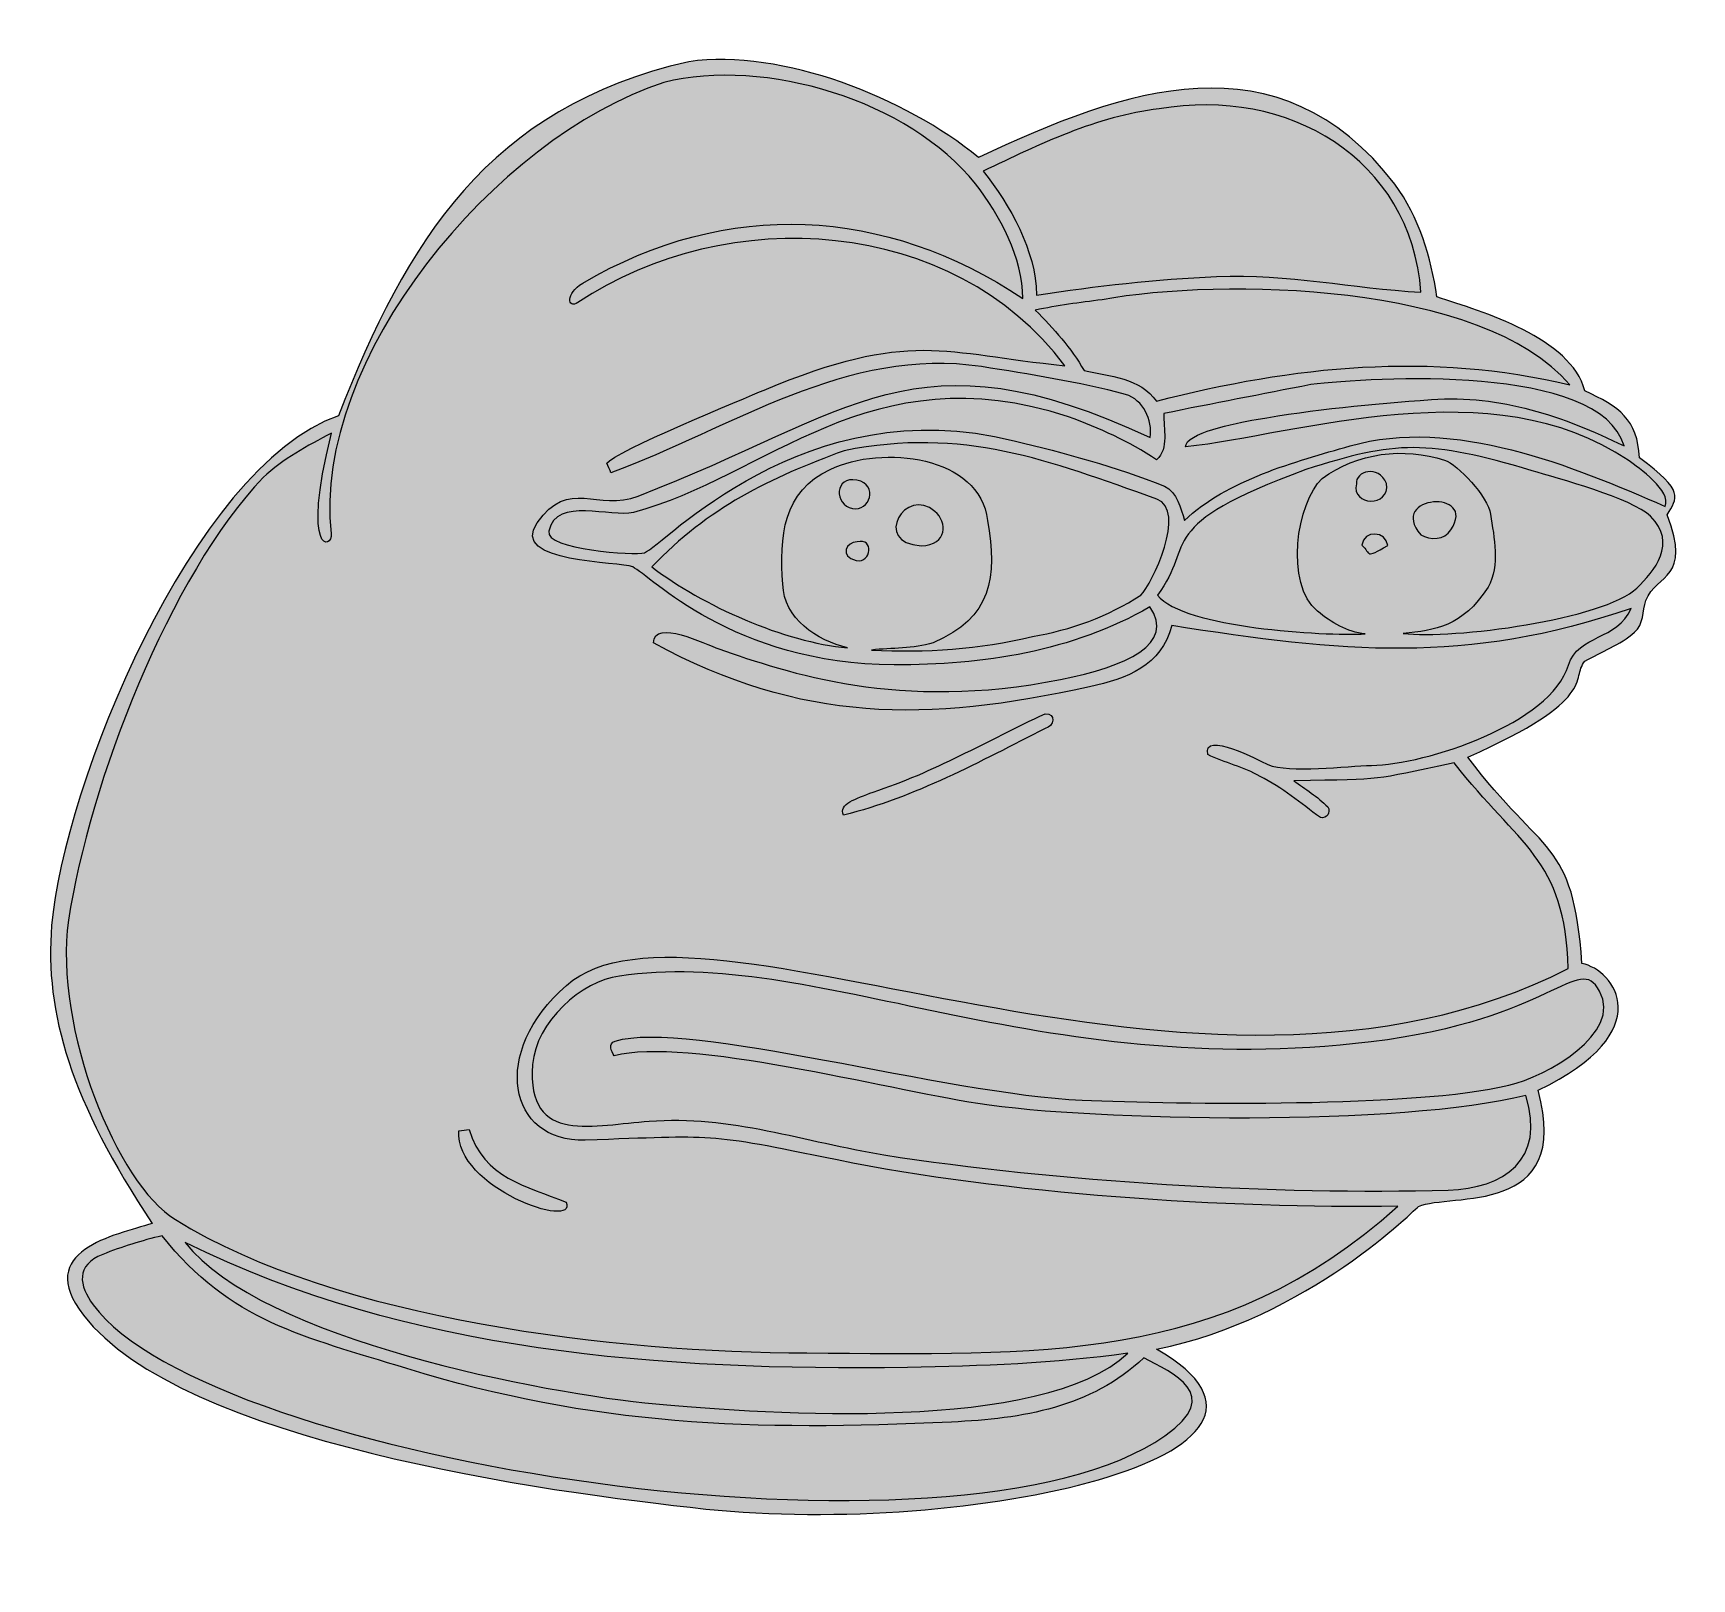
# Model space of a CAD drawing. Header units: millimetres. Extents: x 1626 to 1822, y -370 to -284.
# Drawn here: x 1729.4 to 1822.3, y -370.3 to -283.8 of the extents above; entities that cross this region are included whole.
import ezdxf

# ---------------------------------------------------------------- set-up
doc = ezdxf.new("R2010")
doc.units = ezdxf.units.MM
doc.header["$MEASUREMENT"] = 0
doc.layers.add('layer 1', color=7, linetype='Continuous')

msp = doc.modelspace()

# ---------------------------------------------------------------- hatches: boundary and pattern name
at = {"layer": 'layer 1', "true_color": 0x2b2a29}
h = msp.add_hatch(color=250, dxfattribs=at)
edge = h.paths.add_edge_path()
edge.add_spline(control_points=[(1766.1074, -285.3997), (1771.367, -284.6766), (1778.2427, -287.4023), (1782.3261, -290.7636), (1790.4695, -286.9199), (1799.133, -283.8034), (1805.6353, -292.2583), (1806.9947, -294.09), (1807.6529, -296.3331), (1807.9857, -298.5647), (1810.5527, -299.4035), (1815.4938, -300.8459), (1816.2625, -303.8237), (1818.185, -304.7046), (1819.2187, -305.4158), (1819.3234, -307.5691), (1821.8832, -309.4491), (1821.4494, -309.7965), (1820.8725, -310.7525), (1822.254, -314.3921), (1820.3305, -314.0134), (1819.6711, -315.5545), (1819.5116, -316.1562), (1819.5453, -316.8779), (1819.0545, -317.3349), (1818.2308, -318.0437), (1817.1967, -318.4216), (1816.266, -318.9537), (1815.4371, -319.9607), (1817.1084, -321.0471), (1809.7117, -324.3202), (1813.9689, -329.9724), (1815.5976, -328.8197), (1816.1062, -335.8741), (1817.9052, -336.2203), (1820.5371, -339.6468), (1813.6487, -342.9681), (1815.5954, -350.1061), (1808.7326, -348.6891), (1806.9513, -349.4661), (1806.9437, -349.4696), (1800.7104, -355.7989), (1792.2989, -357.4533), (1802.7092, -363.4936), (1781.6186, -367.9375), (1767.072, -366.4032), (1758.0714, -365.454), (1737.6988, -362.6367), (1732.2224, -355.5524), (1729.4134, -351.9189), (1733.9702, -351.0967), (1736.0745, -350.4194), (1731.5378, -343.5955), (1730.0482, -338.6543), (1730.4473, -333.7376), (1731.0706, -326.0658), (1738.289, -308.1085), (1746.5004, -305.2114), (1750.3228, -295.4309), (1754.8731, -287.9702), (1766.1074, -285.3997)], knot_values=[0, 0, 0, 0, 0.05, 0.05, 0.05, 0.1, 0.1, 0.1, 0.15, 0.15, 0.15, 0.2, 0.2, 0.2, 0.25, 0.25, 0.25, 0.3, 0.3, 0.3, 0.35, 0.35, 0.35, 0.4, 0.4, 0.4, 0.45, 0.45, 0.45, 0.5, 0.5, 0.5, 0.55, 0.55, 0.55, 0.6, 0.6, 0.6, 0.65, 0.65, 0.65, 0.7, 0.7, 0.7, 0.75, 0.75, 0.75, 0.8, 0.8, 0.8, 0.85, 0.85, 0.85, 0.9, 0.9, 0.9, 0.95, 0.95, 0.95, 1, 1, 1, 1], degree=3, periodic=1)
at = {"layer": 'layer 1', "true_color": 0xfefefe}
h = msp.add_hatch(color=7, dxfattribs=at)
edge = h.paths.add_edge_path()
edge.add_spline(control_points=[(1764.7067, -286.5636), (1770.3856, -285.1437), (1778.4211, -287.567), (1782.1589, -292.2435), (1783.5328, -293.9625), (1784.8013, -296.399), (1784.8042, -298.6493), (1777.0847, -293.5108), (1768.262, -293.0331), (1760.1734, -297.794), (1759.1911, -298.3718), (1759.3141, -299.2653), (1759.9045, -298.8732), (1768.2885, -293.3031), (1780.8925, -294.0504), (1787.1641, -302.4155), (1780.322, -301.7263), (1778.5471, -300.353), (1770.3246, -303.777), (1769.3127, -304.198), (1761.8615, -307.2713), (1761.531, -307.8701), (1761.5875, -308.0036), (1761.6966, -308.2685), (1761.7528, -308.4023), (1768.4461, -305.9412), (1775.0012, -301.3179), (1782.4937, -302.468), (1785.1989, -302.8967), (1787.9124, -303.32), (1790.5635, -304.0211), (1791.5579, -304.3351), (1792.0675, -305.439), (1791.9417, -306.4297), (1778.7286, -300.2781), (1775.3016, -305.0905), (1763.2834, -309.7107), (1760.9842, -310.5948), (1759.402, -308.6573), (1757.6276, -311.1999), (1756.0151, -313.5103), (1762.297, -313.3517), (1762.9711, -313.6783), (1763.9833, -314.168), (1768.5378, -319.123), (1777.6124, -319.1549), (1782.572, -319.1724), (1787.5777, -318.4186), (1791.9209, -315.9136), (1793.3681, -317.9768), (1790.6296, -319.239), (1786.917, -319.9768), (1777.8798, -321.7723), (1771.6488, -319.6028), (1767.7874, -318.2592), (1767.0147, -317.9903), (1764.1811, -316.5639), (1764.1277, -317.9292), (1772.4331, -322.4311), (1779.4001, -322.4002), (1788.531, -320.3866), (1790.6523, -319.9186), (1792.5693, -319.2201), (1793.1488, -316.9571), (1802.5781, -318.4509), (1809.6556, -319.1819), (1818.8514, -315.9982), (1818.0892, -317.8025), (1815.876, -317.4516), (1815.354, -319.1662), (1814.352, -322.4578), (1807.3908, -324.7366), (1804.3154, -324.7883), (1802.9829, -324.8104), (1799.6865, -325.2355), (1798.5297, -324.7357), (1798.0733, -324.538), (1794.8287, -322.7852), (1795.1586, -324.1792), (1796.1157, -324.6398), (1797.1706, -324.867), (1798.0956, -325.407), (1799.3236, -326.0064), (1800.3538, -326.9129), (1801.4612, -327.6967), (1801.8164, -327.8043), (1802.078, -327.3983), (1801.873, -327.1064), (1801.3091, -326.537), (1800.6245, -326.1061), (1799.974, -325.6419), (1805.3729, -325.5615), (1804.0706, -325.6441), (1808.9427, -324.6469), (1812.5764, -329.2705), (1815.1571, -329.984), (1815.3353, -336.1503), (1794.6552, -346.7659), (1766.6795, -330.6456), (1759.2597, -337.0963), (1754.9774, -340.8191), (1755.9984, -345.8954), (1760.3161, -345.758), (1767.7478, -345.5222), (1766.8593, -345.3192), (1774.4219, -346.8694), (1783.696, -348.7708), (1796.2902, -349.6083), (1805.7892, -349.4528), (1795.8768, -358.4233), (1785.5937, -357.7091), (1772.7144, -357.6714), (1762.1028, -357.6404), (1746.5102, -355.8506), (1737.372, -350.2089), (1734.1053, -348.1921), (1730.5665, -339.5173), (1731.3873, -333.4523), (1732.5426, -325.8214), (1737.0724, -314.0881), (1742.2889, -308.6767), (1743.3964, -307.6277), (1744.765, -306.8923), (1746.1112, -306.1967), (1744.3795, -313.1232), (1746.1847, -312.6507), (1746.0922, -311.8315), (1744.9963, -302.0947), (1755.2243, -289.6744), (1764.7067, -286.5636)], knot_values=[0, 0, 0, 0, 0.0232558, 0.0232558, 0.0232558, 0.0465116, 0.0465116, 0.0465116, 0.0697674, 0.0697674, 0.0697674, 0.0930233, 0.0930233, 0.0930233, 0.1162791, 0.1162791, 0.1162791, 0.1395349, 0.1395349, 0.1395349, 0.1627907, 0.1627907, 0.1627907, 0.1860465, 0.1860465, 0.1860465, 0.2093023, 0.2093023, 0.2093023, 0.2325581, 0.2325581, 0.2325581, 0.255814, 0.255814, 0.255814, 0.2790698, 0.2790698, 0.2790698, 0.3023256, 0.3023256, 0.3023256, 0.3255814, 0.3255814, 0.3255814, 0.3488372, 0.3488372, 0.3488372, 0.372093, 0.372093, 0.372093, 0.3953488, 0.3953488, 0.3953488, 0.4186047, 0.4186047, 0.4186047, 0.4418605, 0.4418605, 0.4418605, 0.4651163, 0.4651163, 0.4651163, 0.4883721, 0.4883721, 0.4883721, 0.5116279, 0.5116279, 0.5116279, 0.5348837, 0.5348837, 0.5348837, 0.5581395, 0.5581395, 0.5581395, 0.5813953, 0.5813953, 0.5813953, 0.6046512, 0.6046512, 0.6046512, 0.627907, 0.627907, 0.627907, 0.6511628, 0.6511628, 0.6511628, 0.6744186, 0.6744186, 0.6744186, 0.6976744, 0.6976744, 0.6976744, 0.7209302, 0.7209302, 0.7209302, 0.744186, 0.744186, 0.744186, 0.7674419, 0.7674419, 0.7674419, 0.7906977, 0.7906977, 0.7906977, 0.8139535, 0.8139535, 0.8139535, 0.8372093, 0.8372093, 0.8372093, 0.8604651, 0.8604651, 0.8604651, 0.8837209, 0.8837209, 0.8837209, 0.9069767, 0.9069767, 0.9069767, 0.9302326, 0.9302326, 0.9302326, 0.9534884, 0.9534884, 0.9534884, 0.9767442, 0.9767442, 0.9767442, 1, 1, 1, 1], degree=3, periodic=1)
h = msp.add_hatch(color=7, dxfattribs=at)
edge = h.paths.add_edge_path()
edge.add_spline(control_points=[(1792.436, -288.0374), (1799.6255, -286.8013), (1806.5301, -290.7856), (1807.0946, -298.3034), (1803.193, -298.0832), (1799.7127, -297.267), (1795.6535, -297.429), (1792.254, -297.5646), (1788.9288, -297.9541), (1785.5696, -298.4594), (1785.5524, -295.9523), (1784.0818, -293.4373), (1782.5948, -291.5232), (1785.7353, -290.0307), (1788.9392, -288.4473), (1792.436, -288.0374)], knot_values=[0, 0, 0, 0, 0.2, 0.2, 0.2, 0.4, 0.4, 0.4, 0.6, 0.6, 0.6, 0.8, 0.8, 0.8, 1, 1, 1, 1], degree=3, periodic=1)
h = msp.add_hatch(color=7, dxfattribs=at)
edge = h.paths.add_edge_path()
edge.add_spline(control_points=[(1789.2416, -298.7226), (1795.945, -297.5093), (1810.5186, -297.7384), (1815.4256, -303.4817), (1807.6692, -301.6293), (1799.9325, -302.419), (1792.2859, -304.399), (1791.3738, -303.0885), (1789.6609, -303.0058), (1788.2394, -302.6899), (1787.5082, -301.4301), (1786.5419, -300.3266), (1785.5056, -299.3074), (1786.7408, -299.0425), (1787.9913, -298.8847), (1789.2416, -298.7226)], knot_values=[0, 0, 0, 0, 0.2, 0.2, 0.2, 0.4, 0.4, 0.4, 0.6, 0.6, 0.6, 0.8, 0.8, 0.8, 1, 1, 1, 1], degree=3, periodic=1)
h = msp.add_hatch(color=7, dxfattribs=at)
edge = h.paths.add_edge_path()
edge.add_spline(control_points=[(1800.9348, -303.4705), (1804.3344, -303.0529), (1817.1446, -302.2854), (1818.4603, -306.898), (1815.0299, -305.2437), (1811.5788, -304.0323), (1807.6772, -304.309), (1804.3021, -304.5479), (1801.1003, -304.8634), (1797.8618, -305.4278), (1796.6912, -305.6315), (1793.8872, -306.2016), (1793.9216, -306.9579), (1800.2255, -306.2746), (1811.0756, -302.5611), (1818.6894, -307.7035), (1819.2981, -308.1522), (1821.13, -309.4134), (1820.7647, -310.2861), (1815.5506, -308.0205), (1808.9021, -305.2524), (1803.1269, -306.9054), (1800.0494, -307.7865), (1796.2422, -308.7995), (1793.8482, -311.0795), (1793.6603, -310.363), (1793.4327, -309.5301), (1792.7352, -309.1485), (1790.0049, -308.0676), (1787.1678, -307.3023), (1784.3172, -306.6158), (1772.5922, -303.6545), (1764.6789, -312.5127), (1763.6292, -312.8788), (1763.1083, -313.0605), (1758.0504, -312.691), (1758.2706, -311.6793), (1758.6972, -309.7187), (1761.7757, -310.9483), (1763.0126, -310.6262), (1770.4256, -308.6957), (1776.2077, -301.6429), (1787.3689, -305.2699), (1789.0855, -305.9054), (1790.7703, -306.6574), (1792.2949, -307.6761), (1793.0042, -307.0256), (1792.6751, -305.9446), (1792.6919, -305.0945), (1795.4351, -304.5304), (1798.188, -304.0119), (1800.9348, -303.4705)], knot_values=[0, 0, 0, 0, 0.0588235, 0.0588235, 0.0588235, 0.1176471, 0.1176471, 0.1176471, 0.1764706, 0.1764706, 0.1764706, 0.2352941, 0.2352941, 0.2352941, 0.2941176, 0.2941176, 0.2941176, 0.3529412, 0.3529412, 0.3529412, 0.4117647, 0.4117647, 0.4117647, 0.4705882, 0.4705882, 0.4705882, 0.5294118, 0.5294118, 0.5294118, 0.5882353, 0.5882353, 0.5882353, 0.6470588, 0.6470588, 0.6470588, 0.7058824, 0.7058824, 0.7058824, 0.7647059, 0.7647059, 0.7647059, 0.8235294, 0.8235294, 0.8235294, 0.8823529, 0.8823529, 0.8823529, 0.9411765, 0.9411765, 0.9411765, 1, 1, 1, 1], degree=3, periodic=1)
h = msp.add_hatch(color=7, dxfattribs=at)
edge = h.paths.add_edge_path()
edge.add_spline(control_points=[(1774.8117, -307.1736), (1781.4425, -305.8321), (1786.2556, -307.7179), (1792.3064, -309.8799), (1794.0111, -310.489), (1792.0316, -314.6757), (1791.4152, -315.2481), (1789.5931, -316.4495), (1787.4893, -317.2071), (1785.3421, -317.5742), (1782.4014, -318.2826), (1779.3535, -318.4932), (1776.3377, -318.3276), (1777.4848, -318.1904), (1778.6746, -318.2826), (1779.7878, -317.92), (1783.0876, -316.5192), (1783.3973, -314.2481), (1782.8265, -311.0795), (1782.4209, -307.4493), (1776.9182, -306.8247), (1774.0249, -308.2196), (1771.3908, -309.4134), (1771.1629, -312.0118), (1771.3777, -314.6502), (1771.4095, -316.562), (1773.3088, -317.807), (1774.9895, -318.2), (1771.4883, -317.9067), (1766.8537, -315.8314), (1764.0409, -313.6721), (1767.1744, -310.3743), (1770.6646, -308.6856), (1774.8117, -307.1736)], knot_values=[0, 0, 0, 0, 0.0909091, 0.0909091, 0.0909091, 0.1818182, 0.1818182, 0.1818182, 0.2727273, 0.2727273, 0.2727273, 0.3636364, 0.3636364, 0.3636364, 0.4545455, 0.4545455, 0.4545455, 0.5454545, 0.5454545, 0.5454545, 0.6363636, 0.6363636, 0.6363636, 0.7272727, 0.7272727, 0.7272727, 0.8181818, 0.8181818, 0.8181818, 0.9090909, 0.9090909, 0.9090909, 1, 1, 1, 1], degree=3, periodic=1)
h = msp.add_hatch(color=7, dxfattribs=at)
edge = h.paths.add_edge_path()
edge.add_spline(control_points=[(1800.6544, -308.2264), (1805.6478, -306.6133), (1807.5043, -306.5494), (1813.3103, -308.2912), (1814.7175, -308.713), (1818.9013, -309.829), (1819.9437, -310.8445), (1821.4775, -312.3389), (1820.1448, -313.9174), (1819.1749, -314.8589), (1817.3559, -316.6232), (1808.8332, -317.7372), (1806.096, -317.3991), (1807.8984, -317.2192), (1809.3855, -317.0447), (1810.8567, -314.8153), (1811.5278, -313.5559), (1811.1876, -312.0669), (1810.9826, -310.726), (1810.8618, -309.761), (1809.1463, -307.9256), (1808.4124, -307.7065), (1806.1467, -306.9579), (1803.49, -307.276), (1801.5703, -308.7328), (1800.1339, -310.0348), (1799.4454, -314.6566), (1801.3072, -316.1581), (1802.0761, -316.7788), (1802.9652, -317.3368), (1803.9733, -317.4255), (1801.6392, -317.5451), (1793.8302, -317.095), (1792.3462, -315.263), (1794.5351, -312.3036), (1792.0124, -311.422), (1800.6544, -308.2264)], knot_values=[0, 0, 0, 0, 0.0833333, 0.0833333, 0.0833333, 0.1666667, 0.1666667, 0.1666667, 0.25, 0.25, 0.25, 0.3333333, 0.3333333, 0.3333333, 0.4166667, 0.4166667, 0.4166667, 0.5, 0.5, 0.5, 0.5833333, 0.5833333, 0.5833333, 0.6666667, 0.6666667, 0.6666667, 0.75, 0.75, 0.75, 0.8333333, 0.8333333, 0.8333333, 0.9166667, 0.9166667, 0.9166667, 1, 1, 1, 1], degree=3, periodic=1)
h = msp.add_hatch(color=7, dxfattribs=at)
edge = h.paths.add_edge_path()
edge.add_spline(control_points=[(1803.4769, -309.0208), (1803.4136, -308.3355), (1804.7048, -307.9119), (1805.1633, -309.0153), (1805.367, -310.3569), (1803.1869, -310.2745), (1803.4769, -309.0208)], knot_values=[0, 0, 0, 0, 0.5, 0.5, 0.5, 1, 1, 1, 1], degree=3, periodic=1)
h = msp.add_hatch(color=7, dxfattribs=at)
edge = h.paths.add_edge_path()
edge.add_spline(control_points=[(1775.5211, -308.8224), (1776.7708, -309.0849), (1776.2332, -310.5972), (1775.2787, -310.4074), (1774.2252, -310.1981), (1774.2718, -308.5604), (1775.5211, -308.8224)], knot_values=[0, 0, 0, 0, 0.5, 0.5, 0.5, 1, 1, 1, 1], degree=3, periodic=1)
h = msp.add_hatch(color=7, dxfattribs=at)
edge = h.paths.add_edge_path()
edge.add_spline(control_points=[(1779.1205, -312.4937), (1776.3364, -312.3329), (1778.2465, -309.1386), (1779.8895, -310.5693), (1780.5956, -311.1837), (1780.6077, -312.436), (1779.1205, -312.4937)], knot_values=[0, 0, 0, 0, 0.5, 0.5, 0.5, 1, 1, 1, 1], degree=3, periodic=1)
h = msp.add_hatch(color=7, dxfattribs=at)
edge = h.paths.add_edge_path()
edge.add_spline(control_points=[(1808.7659, -311.6022), (1808.4353, -312.185), (1807.5965, -312.1816), (1807.0791, -311.8769), (1805.1812, -309.6495), (1810.2992, -309.3021), (1808.7659, -311.6022)], knot_values=[0, 0, 0, 0, 0.5, 0.5, 0.5, 1, 1, 1, 1], degree=3, periodic=1)
h = msp.add_hatch(color=7, dxfattribs=at)
edge = h.paths.add_edge_path()
edge.add_spline(control_points=[(1803.7795, -312.4521), (1803.8793, -311.6005), (1805.1597, -311.6529), (1805.2293, -312.486), (1803.9226, -313.2195), (1804.3179, -312.9611), (1803.7795, -312.4521)], knot_values=[0, 0, 0, 0, 0.5, 0.5, 0.5, 1, 1, 1, 1], degree=3, periodic=1)
h = msp.add_hatch(color=7, dxfattribs=at)
edge = h.paths.add_edge_path()
edge.add_spline(control_points=[(1775.527, -312.2771), (1776.4967, -312.0052), (1776.3394, -313.4877), (1775.4877, -313.3163), (1774.4995, -313.1172), (1774.9538, -312.2381), (1775.527, -312.2771)], knot_values=[0, 0, 0, 0, 0.5, 0.5, 0.5, 1, 1, 1, 1], degree=3, periodic=1)
h = msp.add_hatch(color=7, dxfattribs=at)
edge = h.paths.add_edge_path()
edge.add_spline(control_points=[(1776.4243, -326.2737), (1775.4788, -326.6638), (1774.4744, -326.9309), (1774.764, -327.5673), (1778.7724, -326.5877), (1782.4053, -324.5607), (1786.0622, -322.7202), (1786.5547, -322.6185), (1786.6808, -321.8589), (1786.0584, -321.8926), (1782.8622, -323.3762), (1779.7972, -325.1943), (1776.4243, -326.2737)], knot_values=[0, 0, 0, 0, 0.25, 0.25, 0.25, 0.5, 0.5, 0.5, 0.75, 0.75, 0.75, 1, 1, 1, 1], degree=3, periodic=1)
h = msp.add_hatch(color=7, dxfattribs=at)
edge = h.paths.add_edge_path()
edge.add_spline(control_points=[(1762.2247, -336.5788), (1773.0527, -334.9334), (1785.7009, -342.5117), (1804.2966, -340.2587), (1814.476, -339.0252), (1815.8963, -335.2325), (1817.0896, -337.412), (1818.3973, -339.8), (1814.1024, -342.1867), (1812.0055, -342.688), (1806.7494, -343.9446), (1793.5688, -343.7481), (1788.121, -343.5189), (1780.4971, -343.1984), (1766.0374, -338.9704), (1761.9937, -340.2152), (1761.5721, -340.3545), (1761.7736, -340.7851), (1761.9426, -341.0445), (1765.9566, -339.9588), (1777.0903, -342.9062), (1782.283, -343.7107), (1788.838, -344.7265), (1806.0784, -345.0027), (1812.9587, -343.2577), (1814.1127, -346.8859), (1811.6993, -348.4593), (1808.621, -348.5505), (1799.0409, -348.8338), (1786.6555, -348.0769), (1777.0315, -346.5835), (1772.6675, -345.8695), (1768.3693, -344.3198), (1763.8886, -344.7016), (1760.913, -344.8629), (1757.0079, -346.1326), (1757.37, -341.5315), (1757.5582, -339.139), (1760.109, -336.8377), (1762.2247, -336.5788)], knot_values=[0, 0, 0, 0, 0.0769231, 0.0769231, 0.0769231, 0.1538462, 0.1538462, 0.1538462, 0.2307692, 0.2307692, 0.2307692, 0.3076923, 0.3076923, 0.3076923, 0.3846154, 0.3846154, 0.3846154, 0.4615385, 0.4615385, 0.4615385, 0.5384615, 0.5384615, 0.5384615, 0.6153846, 0.6153846, 0.6153846, 0.6923077, 0.6923077, 0.6923077, 0.7692308, 0.7692308, 0.7692308, 0.8461538, 0.8461538, 0.8461538, 0.9230769, 0.9230769, 0.9230769, 1, 1, 1, 1], degree=3, periodic=1)
h = msp.add_hatch(color=7, dxfattribs=at)
edge = h.paths.add_edge_path()
edge.add_spline(control_points=[(1753.2355, -345.2282), (1753.0136, -348.4385), (1759.9279, -350.8371), (1759.2504, -349.2291), (1756.9955, -348.3287), (1754.6304, -347.8838), (1753.8222, -345.1697), (1753.6263, -345.1887), (1753.431, -345.2091), (1753.2355, -345.2282)], knot_values=[0, 0, 0, 0, 0.3333333, 0.3333333, 0.3333333, 0.6666667, 0.6666667, 0.6666667, 1, 1, 1, 1], degree=3, periodic=1)
h = msp.add_hatch(color=7, dxfattribs=at)
edge = h.paths.add_edge_path()
edge.add_spline(control_points=[(1733.3033, -352.1605), (1734.3786, -351.7204), (1735.4976, -351.3839), (1736.6275, -351.1111), (1740.4343, -355.9089), (1744.53, -356.7558), (1750.3212, -358.5401), (1760.7801, -361.7626), (1769.7257, -362.0652), (1780.8126, -361.5356), (1784.8285, -361.3436), (1788.5904, -360.7437), (1791.5807, -357.9401), (1793.1589, -358.7924), (1796.0985, -359.9684), (1792.7539, -362.31), (1781.3264, -370.3107), (1739.2413, -363.7864), (1732.7691, -354.9788), (1731.9778, -353.9023), (1731.7779, -352.7496), (1733.3033, -352.1605)], knot_values=[0, 0, 0, 0, 0.1428571, 0.1428571, 0.1428571, 0.2857143, 0.2857143, 0.2857143, 0.4285714, 0.4285714, 0.4285714, 0.5714286, 0.5714286, 0.5714286, 0.7142857, 0.7142857, 0.7142857, 0.8571429, 0.8571429, 0.8571429, 1, 1, 1, 1], degree=3, periodic=1)
h = msp.add_hatch(color=7, dxfattribs=at)
edge = h.paths.add_edge_path()
edge.add_spline(control_points=[(1737.9284, -351.4855), (1750.3914, -357.6699), (1764.6681, -358.6796), (1778.3516, -358.4818), (1782.4673, -358.4049), (1786.598, -358.262), (1790.6785, -357.6864), (1785.9492, -362.1404), (1770.6007, -361.1031), (1764.2574, -360.5218), (1758.1043, -359.958), (1742.1058, -356.9213), (1737.9284, -351.4855)], knot_values=[0, 0, 0, 0, 0.25, 0.25, 0.25, 0.5, 0.5, 0.5, 0.75, 0.75, 0.75, 1, 1, 1, 1], degree=3, periodic=1)

# ---------------------------------------------------------------- linework, layer by layer
at = {"layer": 'layer 1', "color": 250}
msp.add_open_spline([(1766.1074, -285.3997), (1771.367, -284.6766), (1778.2427, -287.4023), (1782.3261, -290.7636), (1790.4695, -286.9199), (1799.133, -283.8034), (1805.6353, -292.2583), (1806.9947, -294.09), (1807.6529, -296.3331), (1807.9857, -298.5647), (1810.5527, -299.4035), (1815.4938, -300.8459), (1816.2625, -303.8237), (1818.185, -304.7046), (1819.2187, -305.4158), (1819.3234, -307.5691), (1821.8832, -309.4491), (1821.4494, -309.7965), (1820.8725, -310.7525), (1822.254, -314.3921), (1820.3305, -314.0134), (1819.6711, -315.5545), (1819.5116, -316.1562), (1819.5453, -316.8779), (1819.0545, -317.3349), (1818.2308, -318.0437), (1817.1967, -318.4216), (1816.266, -318.9537), (1815.4371, -319.9607), (1817.1084, -321.0471), (1809.7117, -324.3202), (1813.9689, -329.9724), (1815.5976, -328.8197), (1816.1062, -335.8741), (1817.9052, -336.2203), (1820.5371, -339.6468), (1813.6487, -342.9681), (1815.5954, -350.1061), (1808.7326, -348.6891), (1806.9513, -349.4661), (1806.9437, -349.4696), (1800.7104, -355.7989), (1792.2989, -357.4533), (1802.7092, -363.4936), (1781.6186, -367.9375), (1767.072, -366.4032), (1758.0714, -365.454), (1737.6988, -362.6367), (1732.2224, -355.5524), (1729.4134, -351.9189), (1733.9702, -351.0967), (1736.0745, -350.4194), (1731.5378, -343.5955), (1730.0482, -338.6543), (1730.4473, -333.7376), (1731.0706, -326.0658), (1738.289, -308.1085), (1746.5004, -305.2114), (1750.3228, -295.4309), (1754.8731, -287.9702), (1766.1074, -285.3997)], degree=3, knots=[0, 0, 0, 0, 0.05, 0.05, 0.05, 0.1, 0.1, 0.1, 0.15, 0.15, 0.15, 0.2, 0.2, 0.2, 0.25, 0.25, 0.25, 0.3, 0.3, 0.3, 0.35, 0.35, 0.35, 0.4, 0.4, 0.4, 0.45, 0.45, 0.45, 0.5, 0.5, 0.5, 0.55, 0.55, 0.55, 0.6, 0.6, 0.6, 0.65, 0.65, 0.65, 0.7, 0.7, 0.7, 0.75, 0.75, 0.75, 0.8, 0.8, 0.8, 0.85, 0.85, 0.85, 0.9, 0.9, 0.9, 0.95, 0.95, 0.95, 1, 1, 1, 1], dxfattribs=at)
at = {"layer": 'layer 1', "color": 7}
for points, knots in [([(1764.7067, -286.5636), (1770.3856, -285.1437), (1778.4211, -287.567), (1782.1589, -292.2435), (1783.5328, -293.9625), (1784.8013, -296.399), (1784.8042, -298.6493), (1777.0847, -293.5108), (1768.262, -293.0331), (1760.1734, -297.794), (1759.1911, -298.3718), (1759.3141, -299.2653), (1759.9045, -298.8732), (1768.2885, -293.3031), (1780.8925, -294.0504), (1787.1641, -302.4155), (1780.322, -301.7263), (1778.5471, -300.353), (1770.3246, -303.777), (1769.3127, -304.198), (1761.8615, -307.2713), (1761.531, -307.8701), (1761.5875, -308.0036), (1761.6966, -308.2685), (1761.7528, -308.4023), (1768.4461, -305.9412), (1775.0012, -301.3179), (1782.4937, -302.468), (1785.1989, -302.8967), (1787.9124, -303.32), (1790.5635, -304.0211), (1791.5579, -304.3351), (1792.0675, -305.439), (1791.9417, -306.4297), (1778.7286, -300.2781), (1775.3016, -305.0905), (1763.2834, -309.7107), (1760.9842, -310.5948), (1759.402, -308.6573), (1757.6276, -311.1999), (1756.0151, -313.5103), (1762.297, -313.3517), (1762.9711, -313.6783), (1763.9833, -314.168), (1768.5378, -319.123), (1777.6124, -319.1549), (1782.572, -319.1724), (1787.5777, -318.4186), (1791.9209, -315.9136), (1793.3681, -317.9768), (1790.6296, -319.239), (1786.917, -319.9768), (1777.8798, -321.7723), (1771.6488, -319.6028), (1767.7874, -318.2592), (1767.0147, -317.9903), (1764.1811, -316.5639), (1764.1277, -317.9292), (1772.4331, -322.4311), (1779.4001, -322.4002), (1788.531, -320.3866), (1790.6523, -319.9186), (1792.5693, -319.2201), (1793.1488, -316.9571), (1802.5781, -318.4509), (1809.6556, -319.1819), (1818.8514, -315.9982), (1818.0892, -317.8025), (1815.876, -317.4516), (1815.354, -319.1662), (1814.352, -322.4578), (1807.3908, -324.7366), (1804.3154, -324.7883), (1802.9829, -324.8104), (1799.6865, -325.2355), (1798.5297, -324.7357), (1798.0733, -324.538), (1794.8287, -322.7852), (1795.1586, -324.1792), (1796.1157, -324.6398), (1797.1706, -324.867), (1798.0956, -325.407), (1799.3236, -326.0064), (1800.3538, -326.9129), (1801.4612, -327.6967), (1801.8164, -327.8043), (1802.078, -327.3983), (1801.873, -327.1064), (1801.3091, -326.537), (1800.6245, -326.1061), (1799.974, -325.6419), (1805.3729, -325.5615), (1804.0706, -325.6441), (1808.9427, -324.6469), (1812.5764, -329.2705), (1815.1571, -329.984), (1815.3353, -336.1503), (1794.6552, -346.7659), (1766.6795, -330.6456), (1759.2597, -337.0963), (1754.9774, -340.8191), (1755.9984, -345.8954), (1760.3161, -345.758), (1767.7478, -345.5222), (1766.8593, -345.3192), (1774.4219, -346.8694), (1783.696, -348.7708), (1796.2902, -349.6083), (1805.7892, -349.4528), (1795.8768, -358.4233), (1785.5937, -357.7091), (1772.7144, -357.6714), (1762.1028, -357.6404), (1746.5102, -355.8506), (1737.372, -350.2089), (1734.1053, -348.1921), (1730.5665, -339.5173), (1731.3873, -333.4523), (1732.5426, -325.8214), (1737.0724, -314.0881), (1742.2889, -308.6767), (1743.3964, -307.6277), (1744.765, -306.8923), (1746.1112, -306.1967), (1744.3795, -313.1232), (1746.1847, -312.6507), (1746.0922, -311.8315), (1744.9963, -302.0947), (1755.2243, -289.6744), (1764.7067, -286.5636)], [0, 0, 0, 0, 0.0232558, 0.0232558, 0.0232558, 0.0465116, 0.0465116, 0.0465116, 0.0697674, 0.0697674, 0.0697674, 0.0930233, 0.0930233, 0.0930233, 0.1162791, 0.1162791, 0.1162791, 0.1395349, 0.1395349, 0.1395349, 0.1627907, 0.1627907, 0.1627907, 0.1860465, 0.1860465, 0.1860465, 0.2093023, 0.2093023, 0.2093023, 0.2325581, 0.2325581, 0.2325581, 0.255814, 0.255814, 0.255814, 0.2790698, 0.2790698, 0.2790698, 0.3023256, 0.3023256, 0.3023256, 0.3255814, 0.3255814, 0.3255814, 0.3488372, 0.3488372, 0.3488372, 0.372093, 0.372093, 0.372093, 0.3953488, 0.3953488, 0.3953488, 0.4186047, 0.4186047, 0.4186047, 0.4418605, 0.4418605, 0.4418605, 0.4651163, 0.4651163, 0.4651163, 0.4883721, 0.4883721, 0.4883721, 0.5116279, 0.5116279, 0.5116279, 0.5348837, 0.5348837, 0.5348837, 0.5581395, 0.5581395, 0.5581395, 0.5813953, 0.5813953, 0.5813953, 0.6046512, 0.6046512, 0.6046512, 0.627907, 0.627907, 0.627907, 0.6511628, 0.6511628, 0.6511628, 0.6744186, 0.6744186, 0.6744186, 0.6976744, 0.6976744, 0.6976744, 0.7209302, 0.7209302, 0.7209302, 0.744186, 0.744186, 0.744186, 0.7674419, 0.7674419, 0.7674419, 0.7906977, 0.7906977, 0.7906977, 0.8139535, 0.8139535, 0.8139535, 0.8372093, 0.8372093, 0.8372093, 0.8604651, 0.8604651, 0.8604651, 0.8837209, 0.8837209, 0.8837209, 0.9069767, 0.9069767, 0.9069767, 0.9302326, 0.9302326, 0.9302326, 0.9534884, 0.9534884, 0.9534884, 0.9767442, 0.9767442, 0.9767442, 1, 1, 1, 1]), ([(1792.436, -288.0374), (1799.6255, -286.8013), (1806.5301, -290.7856), (1807.0946, -298.3034), (1803.193, -298.0832), (1799.7127, -297.267), (1795.6535, -297.429), (1792.254, -297.5646), (1788.9288, -297.9541), (1785.5696, -298.4594), (1785.5524, -295.9523), (1784.0818, -293.4373), (1782.5948, -291.5232), (1785.7353, -290.0307), (1788.9392, -288.4473), (1792.436, -288.0374)], [0, 0, 0, 0, 0.2, 0.2, 0.2, 0.4, 0.4, 0.4, 0.6, 0.6, 0.6, 0.8, 0.8, 0.8, 1, 1, 1, 1]), ([(1789.2416, -298.7226), (1795.945, -297.5093), (1810.5186, -297.7384), (1815.4256, -303.4817), (1807.6692, -301.6293), (1799.9325, -302.419), (1792.2859, -304.399), (1791.3738, -303.0885), (1789.6609, -303.0058), (1788.2394, -302.6899), (1787.5082, -301.4301), (1786.5419, -300.3266), (1785.5056, -299.3074), (1786.7408, -299.0425), (1787.9913, -298.8847), (1789.2416, -298.7226)], [0, 0, 0, 0, 0.2, 0.2, 0.2, 0.4, 0.4, 0.4, 0.6, 0.6, 0.6, 0.8, 0.8, 0.8, 1, 1, 1, 1]), ([(1800.9348, -303.4705), (1804.3344, -303.0529), (1817.1446, -302.2854), (1818.4603, -306.898), (1815.0299, -305.2437), (1811.5788, -304.0323), (1807.6772, -304.309), (1804.3021, -304.5479), (1801.1003, -304.8634), (1797.8618, -305.4278), (1796.6912, -305.6315), (1793.8872, -306.2016), (1793.9216, -306.9579), (1800.2255, -306.2746), (1811.0756, -302.5611), (1818.6894, -307.7035), (1819.2981, -308.1522), (1821.13, -309.4134), (1820.7647, -310.2861), (1815.5506, -308.0205), (1808.9021, -305.2524), (1803.1269, -306.9054), (1800.0494, -307.7865), (1796.2422, -308.7995), (1793.8482, -311.0795), (1793.6603, -310.363), (1793.4327, -309.5301), (1792.7352, -309.1485), (1790.0049, -308.0676), (1787.1678, -307.3023), (1784.3172, -306.6158), (1772.5922, -303.6545), (1764.6789, -312.5127), (1763.6292, -312.8788), (1763.1083, -313.0605), (1758.0504, -312.691), (1758.2706, -311.6793), (1758.6972, -309.7187), (1761.7757, -310.9483), (1763.0126, -310.6262), (1770.4256, -308.6957), (1776.2077, -301.6429), (1787.3689, -305.2699), (1789.0855, -305.9054), (1790.7703, -306.6574), (1792.2949, -307.6761), (1793.0042, -307.0256), (1792.6751, -305.9446), (1792.6919, -305.0945), (1795.4351, -304.5304), (1798.188, -304.0119), (1800.9348, -303.4705)], [0, 0, 0, 0, 0.0588235, 0.0588235, 0.0588235, 0.1176471, 0.1176471, 0.1176471, 0.1764706, 0.1764706, 0.1764706, 0.2352941, 0.2352941, 0.2352941, 0.2941176, 0.2941176, 0.2941176, 0.3529412, 0.3529412, 0.3529412, 0.4117647, 0.4117647, 0.4117647, 0.4705882, 0.4705882, 0.4705882, 0.5294118, 0.5294118, 0.5294118, 0.5882353, 0.5882353, 0.5882353, 0.6470588, 0.6470588, 0.6470588, 0.7058824, 0.7058824, 0.7058824, 0.7647059, 0.7647059, 0.7647059, 0.8235294, 0.8235294, 0.8235294, 0.8823529, 0.8823529, 0.8823529, 0.9411765, 0.9411765, 0.9411765, 1, 1, 1, 1]), ([(1774.8117, -307.1736), (1781.4425, -305.8321), (1786.2556, -307.7179), (1792.3064, -309.8799), (1794.0111, -310.489), (1792.0316, -314.6757), (1791.4152, -315.2481), (1789.5931, -316.4495), (1787.4893, -317.2071), (1785.3421, -317.5742), (1782.4014, -318.2826), (1779.3535, -318.4932), (1776.3377, -318.3276), (1777.4848, -318.1904), (1778.6746, -318.2826), (1779.7878, -317.92), (1783.0876, -316.5192), (1783.3973, -314.2481), (1782.8265, -311.0795), (1782.4209, -307.4493), (1776.9182, -306.8247), (1774.0249, -308.2196), (1771.3908, -309.4134), (1771.1629, -312.0118), (1771.3777, -314.6502), (1771.4095, -316.562), (1773.3088, -317.807), (1774.9895, -318.2), (1771.4883, -317.9067), (1766.8537, -315.8314), (1764.0409, -313.6721), (1767.1744, -310.3743), (1770.6646, -308.6856), (1774.8117, -307.1736)], [0, 0, 0, 0, 0.0909091, 0.0909091, 0.0909091, 0.1818182, 0.1818182, 0.1818182, 0.2727273, 0.2727273, 0.2727273, 0.3636364, 0.3636364, 0.3636364, 0.4545455, 0.4545455, 0.4545455, 0.5454545, 0.5454545, 0.5454545, 0.6363636, 0.6363636, 0.6363636, 0.7272727, 0.7272727, 0.7272727, 0.8181818, 0.8181818, 0.8181818, 0.9090909, 0.9090909, 0.9090909, 1, 1, 1, 1]), ([(1800.6544, -308.2264), (1805.6478, -306.6133), (1807.5043, -306.5494), (1813.3103, -308.2912), (1814.7175, -308.713), (1818.9013, -309.829), (1819.9437, -310.8445), (1821.4775, -312.3389), (1820.1448, -313.9174), (1819.1749, -314.8589), (1817.3559, -316.6232), (1808.8332, -317.7372), (1806.096, -317.3991), (1807.8984, -317.2192), (1809.3855, -317.0447), (1810.8567, -314.8153), (1811.5278, -313.5559), (1811.1876, -312.0669), (1810.9826, -310.726), (1810.8618, -309.761), (1809.1463, -307.9256), (1808.4124, -307.7065), (1806.1467, -306.9579), (1803.49, -307.276), (1801.5703, -308.7328), (1800.1339, -310.0348), (1799.4454, -314.6566), (1801.3072, -316.1581), (1802.0761, -316.7788), (1802.9652, -317.3368), (1803.9733, -317.4255), (1801.6392, -317.5451), (1793.8302, -317.095), (1792.3462, -315.263), (1794.5351, -312.3036), (1792.0124, -311.422), (1800.6544, -308.2264)], [0, 0, 0, 0, 0.0833333, 0.0833333, 0.0833333, 0.1666667, 0.1666667, 0.1666667, 0.25, 0.25, 0.25, 0.3333333, 0.3333333, 0.3333333, 0.4166667, 0.4166667, 0.4166667, 0.5, 0.5, 0.5, 0.5833333, 0.5833333, 0.5833333, 0.6666667, 0.6666667, 0.6666667, 0.75, 0.75, 0.75, 0.8333333, 0.8333333, 0.8333333, 0.9166667, 0.9166667, 0.9166667, 1, 1, 1, 1]), ([(1803.4769, -309.0208), (1803.4136, -308.3355), (1804.7048, -307.9119), (1805.1633, -309.0153), (1805.367, -310.3569), (1803.1869, -310.2745), (1803.4769, -309.0208)], [0, 0, 0, 0, 0.5, 0.5, 0.5, 1, 1, 1, 1]), ([(1775.5211, -308.8224), (1776.7708, -309.0849), (1776.2332, -310.5972), (1775.2787, -310.4074), (1774.2252, -310.1981), (1774.2718, -308.5604), (1775.5211, -308.8224)], [0, 0, 0, 0, 0.5, 0.5, 0.5, 1, 1, 1, 1]), ([(1779.1205, -312.4937), (1776.3364, -312.3329), (1778.2465, -309.1386), (1779.8895, -310.5693), (1780.5956, -311.1837), (1780.6077, -312.436), (1779.1205, -312.4937)], [0, 0, 0, 0, 0.5, 0.5, 0.5, 1, 1, 1, 1]), ([(1808.7659, -311.6022), (1808.4353, -312.185), (1807.5965, -312.1816), (1807.0791, -311.8769), (1805.1812, -309.6495), (1810.2992, -309.3021), (1808.7659, -311.6022)], [0, 0, 0, 0, 0.5, 0.5, 0.5, 1, 1, 1, 1]), ([(1803.7795, -312.4521), (1803.8793, -311.6005), (1805.1597, -311.6529), (1805.2293, -312.486), (1803.9226, -313.2195), (1804.3179, -312.9611), (1803.7795, -312.4521)], [0, 0, 0, 0, 0.5, 0.5, 0.5, 1, 1, 1, 1]), ([(1775.527, -312.2771), (1776.4967, -312.0052), (1776.3394, -313.4877), (1775.4877, -313.3163), (1774.4995, -313.1172), (1774.9538, -312.2381), (1775.527, -312.2771)], [0, 0, 0, 0, 0.5, 0.5, 0.5, 1, 1, 1, 1]), ([(1776.4243, -326.2737), (1775.4788, -326.6638), (1774.4744, -326.9309), (1774.764, -327.5673), (1778.7724, -326.5877), (1782.4053, -324.5607), (1786.0622, -322.7202), (1786.5547, -322.6185), (1786.6808, -321.8589), (1786.0584, -321.8926), (1782.8622, -323.3762), (1779.7972, -325.1943), (1776.4243, -326.2737)], [0, 0, 0, 0, 0.25, 0.25, 0.25, 0.5, 0.5, 0.5, 0.75, 0.75, 0.75, 1, 1, 1, 1]), ([(1762.2247, -336.5788), (1773.0527, -334.9334), (1785.7009, -342.5117), (1804.2966, -340.2587), (1814.476, -339.0252), (1815.8963, -335.2325), (1817.0896, -337.412), (1818.3973, -339.8), (1814.1024, -342.1867), (1812.0055, -342.688), (1806.7494, -343.9446), (1793.5688, -343.7481), (1788.121, -343.5189), (1780.4971, -343.1984), (1766.0374, -338.9704), (1761.9937, -340.2152), (1761.5721, -340.3545), (1761.7736, -340.7851), (1761.9426, -341.0445), (1765.9566, -339.9588), (1777.0903, -342.9062), (1782.283, -343.7107), (1788.838, -344.7265), (1806.0784, -345.0027), (1812.9587, -343.2577), (1814.1127, -346.8859), (1811.6993, -348.4593), (1808.621, -348.5505), (1799.0409, -348.8338), (1786.6555, -348.0769), (1777.0315, -346.5835), (1772.6675, -345.8695), (1768.3693, -344.3198), (1763.8886, -344.7016), (1760.913, -344.8629), (1757.0079, -346.1326), (1757.37, -341.5315), (1757.5582, -339.139), (1760.109, -336.8377), (1762.2247, -336.5788)], [0, 0, 0, 0, 0.0769231, 0.0769231, 0.0769231, 0.1538462, 0.1538462, 0.1538462, 0.2307692, 0.2307692, 0.2307692, 0.3076923, 0.3076923, 0.3076923, 0.3846154, 0.3846154, 0.3846154, 0.4615385, 0.4615385, 0.4615385, 0.5384615, 0.5384615, 0.5384615, 0.6153846, 0.6153846, 0.6153846, 0.6923077, 0.6923077, 0.6923077, 0.7692308, 0.7692308, 0.7692308, 0.8461538, 0.8461538, 0.8461538, 0.9230769, 0.9230769, 0.9230769, 1, 1, 1, 1]), ([(1753.2355, -345.2282), (1753.0136, -348.4385), (1759.9279, -350.8371), (1759.2504, -349.2291), (1756.9955, -348.3287), (1754.6304, -347.8838), (1753.8222, -345.1697), (1753.6263, -345.1887), (1753.431, -345.2091), (1753.2355, -345.2282)], [0, 0, 0, 0, 0.3333333, 0.3333333, 0.3333333, 0.6666667, 0.6666667, 0.6666667, 1, 1, 1, 1]), ([(1733.3033, -352.1605), (1734.3786, -351.7204), (1735.4976, -351.3839), (1736.6275, -351.1111), (1740.4343, -355.9089), (1744.53, -356.7558), (1750.3212, -358.5401), (1760.7801, -361.7626), (1769.7257, -362.0652), (1780.8126, -361.5356), (1784.8285, -361.3436), (1788.5904, -360.7437), (1791.5807, -357.9401), (1793.1589, -358.7924), (1796.0985, -359.9684), (1792.7539, -362.31), (1781.3264, -370.3107), (1739.2413, -363.7864), (1732.7691, -354.9788), (1731.9778, -353.9023), (1731.7779, -352.7496), (1733.3033, -352.1605)], [0, 0, 0, 0, 0.1428571, 0.1428571, 0.1428571, 0.2857143, 0.2857143, 0.2857143, 0.4285714, 0.4285714, 0.4285714, 0.5714286, 0.5714286, 0.5714286, 0.7142857, 0.7142857, 0.7142857, 0.8571429, 0.8571429, 0.8571429, 1, 1, 1, 1]), ([(1737.9284, -351.4855), (1750.3914, -357.6699), (1764.6681, -358.6796), (1778.3516, -358.4818), (1782.4673, -358.4049), (1786.598, -358.262), (1790.6785, -357.6864), (1785.9492, -362.1404), (1770.6007, -361.1031), (1764.2574, -360.5218), (1758.1043, -359.958), (1742.1058, -356.9213), (1737.9284, -351.4855)], [0, 0, 0, 0, 0.25, 0.25, 0.25, 0.5, 0.5, 0.5, 0.75, 0.75, 0.75, 1, 1, 1, 1])]:
    msp.add_open_spline(points, degree=3, knots=knots, dxfattribs=at)

doc.saveas('drawing.dxf')
